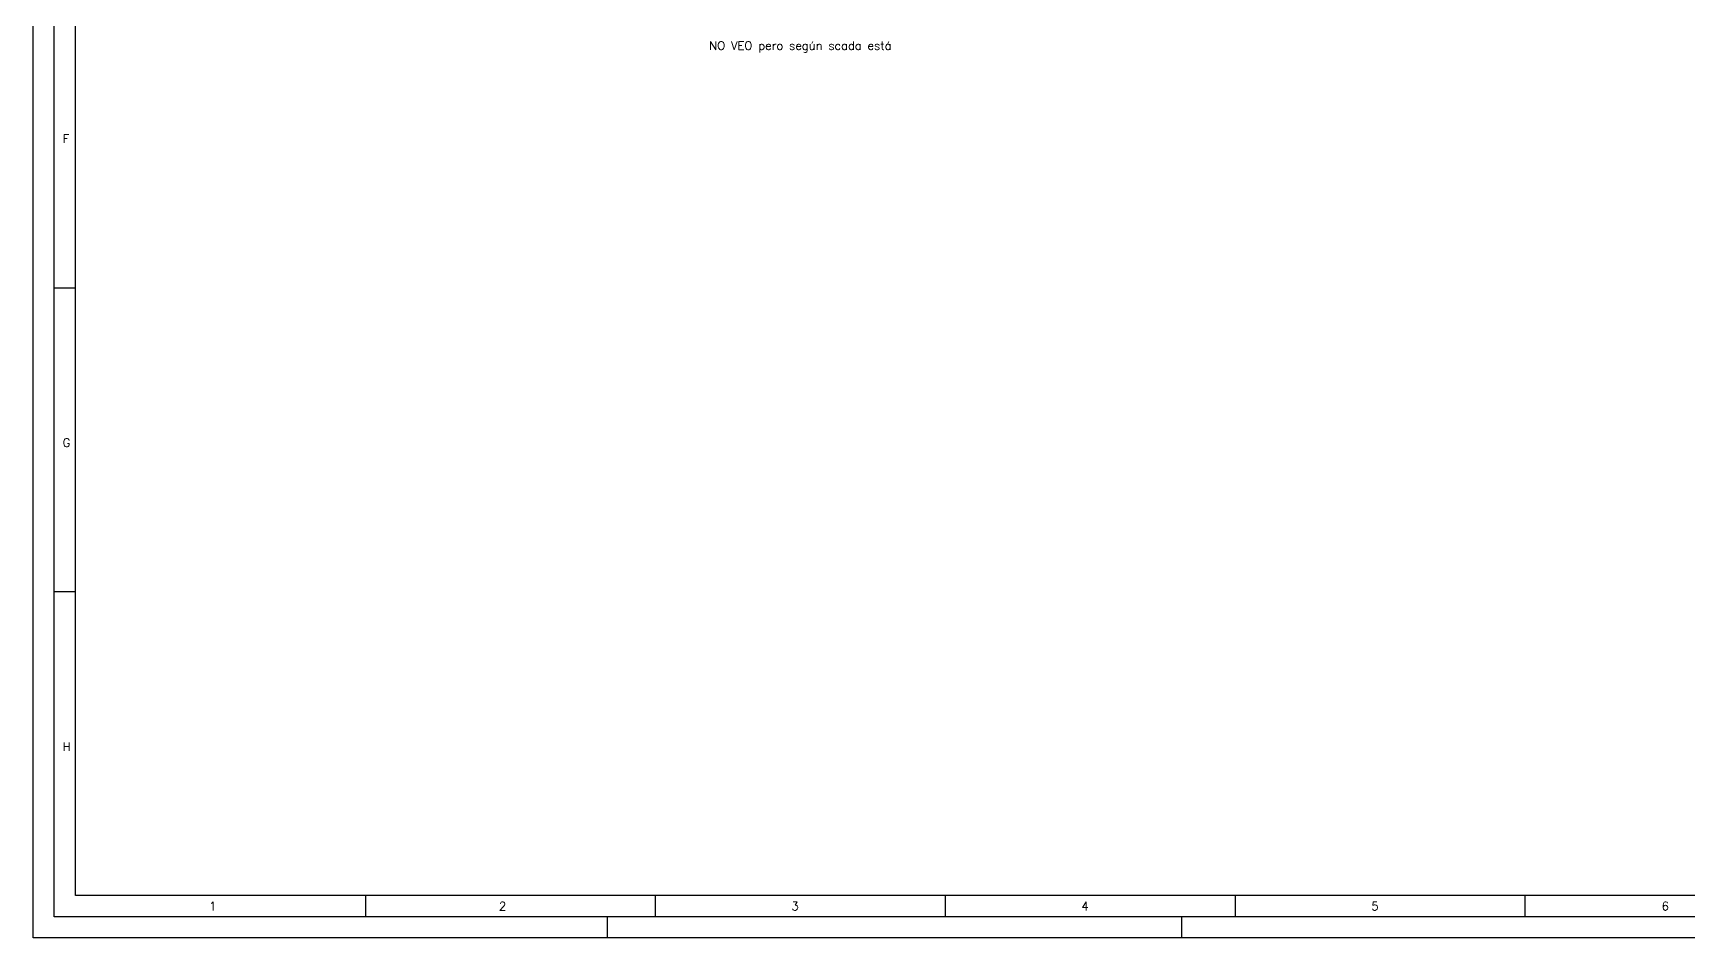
# Model space of a CAD drawing. Header units: millimetres. Extents: x 2166 to 3935, y 3919 to 4513.
# Drawn here: x 2165.9 to 2556.4, y 3919.2 to 4132.8 of the extents above; entities that cross this region are included whole.
import ezdxf
from ezdxf.enums import TextEntityAlignment as Align

# ---------------------------------------------------------------- set-up
doc = ezdxf.new("R2010")
doc.units = ezdxf.units.MM
doc.layers.add('FORMATO', color=7, linetype='Continuous')
doc.layers.add('TEXTO-VALVULAS Y ACCESORIOS', color=7, linetype='Continuous')
doc.styles.add('PY', font='ROMANS.shx')

# ---------------------------------------------------------------- blocks, each defined once
blk = doc.blocks.new('MARCO-A1')
at = {"layer": 'FORMATO', "color": 5}
for p, q in [((5, 153.5), (10, 153.5)), ((5, 81.75), (10, 81.75)), ((78.42, 10), (78.42, 5)), ((146.83, 10), (146.83, 5)), ((215.25, 10), (215.25, 5)), ((283.67, 10), (283.67, 5)), ((352.08, 10), (352.08, 5))]:
    blk.add_line(p, q, dxfattribs=at)
at = {"layer": 'FORMATO', "color": 1, "linetype": 'Continuous'}
for p, q in [((135.5, 5), (135.5, 0)), ((271, 5), (271, 0))]:
    blk.add_line(p, q, dxfattribs=at)
at = {"layer": 'FORMATO', "color": 1}
blk.add_lwpolyline([(0, 594), (841, 594), (841, 0), (0, 0)], close=True, dxfattribs=at)
at = {"layer": 'FORMATO', "color": 5}
blk.add_lwpolyline([(5, 589), (836, 589), (836, 5), (5, 5)], close=True, dxfattribs=at)
at = {"layer": 'FORMATO', "color": 8, "linetype": 'Continuous'}
blk.add_lwpolyline([(10, 584), (831, 584), (831, 10), (10, 10)], close=True, dxfattribs=at)
at = {"layer": 'FORMATO', "color": 1, "style": 'PY'}
for s, p in [('F', (7, 187.67)), ('G', (7, 115.92)), ('H', (7, 44.17)), ('1', (41.52, 6.5)), ('2', (109.93, 6.5)), ('3', (178.99, 6.5)), ('4', (247.4, 6.5)), ('5', (315.82, 6.5)), ('6', (384.34, 6.5))]:
    blk.add_text(s, height=2, dxfattribs=at).set_placement(p)

msp = doc.modelspace()

# ---------------------------------------------------------------- block references
msp.add_blockref('MARCO-A1', (2165.87, 3919.19))

# ---------------------------------------------------------------- texts
at = {"layer": 'TEXTO-VALVULAS Y ACCESORIOS', "color": 2, "style": 'PY'}
msp.add_text('NO VEO pero según scada está', height=2, dxfattribs=at).set_placement((2346.95, 4128.84), align=Align.CENTER)

doc.saveas('drawing.dxf')
